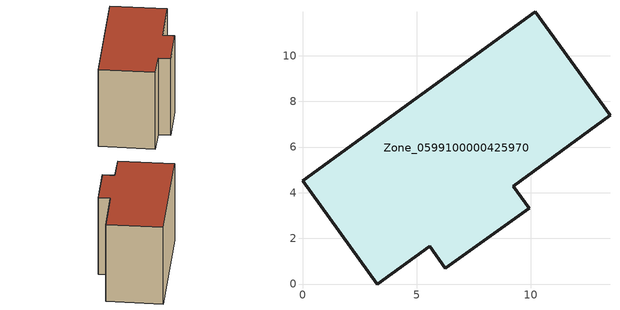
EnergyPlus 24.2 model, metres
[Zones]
Zone_0599100000425970
 floor ground (C_G): 9.93,3.31 6.26,0.68 5.56,1.66 3.26,0 0,4.52 10.19,11.91 13.46,7.38 9.23,4.28 z0
 wall outside (C_F): 0,4.52 3.26,0 5.56,1.66 6.26,0.68 9.93,3.31 9.23,4.28 13.46,7.38 10.19,11.91 0,4.52 z0:8.5
 roof outside (C_R): 6.26,0.68 9.93,3.31 9.23,4.28 13.46,7.38 10.19,11.91 0,4.52 3.26,0 5.56,1.66 z8.5
[BUILDING]
Pand.0599100000425970: North Axis=0; Terrain=City; Loads Convergence Tolerance Value=0.04; Temperature Convergence Tolerance Value=0.4; Solar Distribution=FullExterior; Maximum Number of Warmup Days=25; Minimum Number of Warmup Days=1
[Site:Location]
Rotterdam.The.Hague.AP_ZH_NLD Design_Conditions: Latitude=51.96; Longitude=4.45; Time Zone=1; Elevation=-4.5
[SITE:GROUNDTEMPERATURE:BUILDINGSURFACE]
18, 18, 18, 18, 18, 18, 18, 18, 18, 18, 18, 18
[MATERIAL] Thermal Absorptance=0.9; Solar Absorptance=0.7; Visible Absorptance=0.7
Name | Roughness | Thickness | Conductivity | Density | Specific Heat
G.TC.2006-2014 | MediumSmooth | 0.15 | 0.06 | 540 | 1210
F.TC.2006-2014 | Rough | 0.3 | 0.12 | 1920 | 840
R.TC.2006-2014 | MediumRough | 0.2 | 0.08 | 1500 | 1000
[CONSTRUCTION]
C_G: G.TC.2006-2014
C_F: F.TC.2006-2014
C_R: R.TC.2006-2014
[ZONE]
Zone_0599100000425970: Type=1; Multiplier=1; Ceiling Height=Autocalculate; Volume=Autocalculate; Floor Area=autocalculate; Part of Total Floor Area=Yes
[ZONEINFILTRATION:DESIGNFLOWRATE]
Infil_Zone_0599100000425970: Zone or ZoneList or Space or SpaceList=Zone_0599100000425970; Schedule=AlwaysOn; Design Flow Rate Calculation Method=Flow/Area; Flow Rate per Floor Area=0.0015; Constant Term Coefficient=1; Temperature Term Coefficient=0; Velocity Term Coefficient=0; Velocity Squared Term Coefficient=0
[HVACTEMPLATE:ZONE:IDEALLOADSAIRSYSTEM]
Zone_0599100000425970: Maximum Heating Supply Air Temperature=50; Minimum Cooling Supply Air Temperature=13; Maximum Heating Supply Air Humidity Ratio=0.0156; Minimum Cooling Supply Air Humidity Ratio=0.0077; Heating Limit=NoLimit; Cooling Limit=NoLimit; Dehumidification Control Type=ConstantSensibleHeatRatio; Cooling Sensible Heat Ratio=0.7; Dehumidification Setpoint=60; Humidification Control Type=None; Humidification Setpoint=30; Outdoor Air Method=None; Outdoor Air Flow Rate per Person=0.00944; Outdoor Air Flow Rate per Zone Floor Area=0; Outdoor Air Flow Rate per Zone=0; Demand Controlled Ventilation Type=None; Outdoor Air Economizer Type=NoEconomizer; Heat Recovery Type=None; Sensible Heat Recovery Effectiveness=0.7; Latent Heat Recovery Effectiveness=0.65
[ZONECONTROL:THERMOSTAT]
ThermostatControl_Zone_0599100000425970: Zone or ZoneList=Zone_0599100000425970; Control Type Schedule=DualSetpointControlType; Control 1=Thermostat_Zone_0599100000425970; Temperature Difference Between Cutout And Setpoint=0
[THERMOSTATSETPOINT:DUALSETPOINT]
Thermostat_Zone_0599100000425970: Heating Setpoint Temperature Schedule=HeatingSetpoint_Zone_0599100000425970; Cooling Setpoint Temperature Schedule=CoolingSetpoint_Zone_0599100000425970
[SCHEDULE:COMPACT]
HeatingSetpoint_Zone_0599100000425970: Through: 12/31, For: AllDays, Until: 24:00, 21
CoolingSetpoint_Zone_0599100000425970: Through: 12/31, For: AllDays, Until: 24:00, 24
DualSetpointControlType: Through: 12/31, For: AllDays, Until: 24:00, 4
AlwaysOn: Through: 12/31, For: AllDays, Until: 24:00, 1
